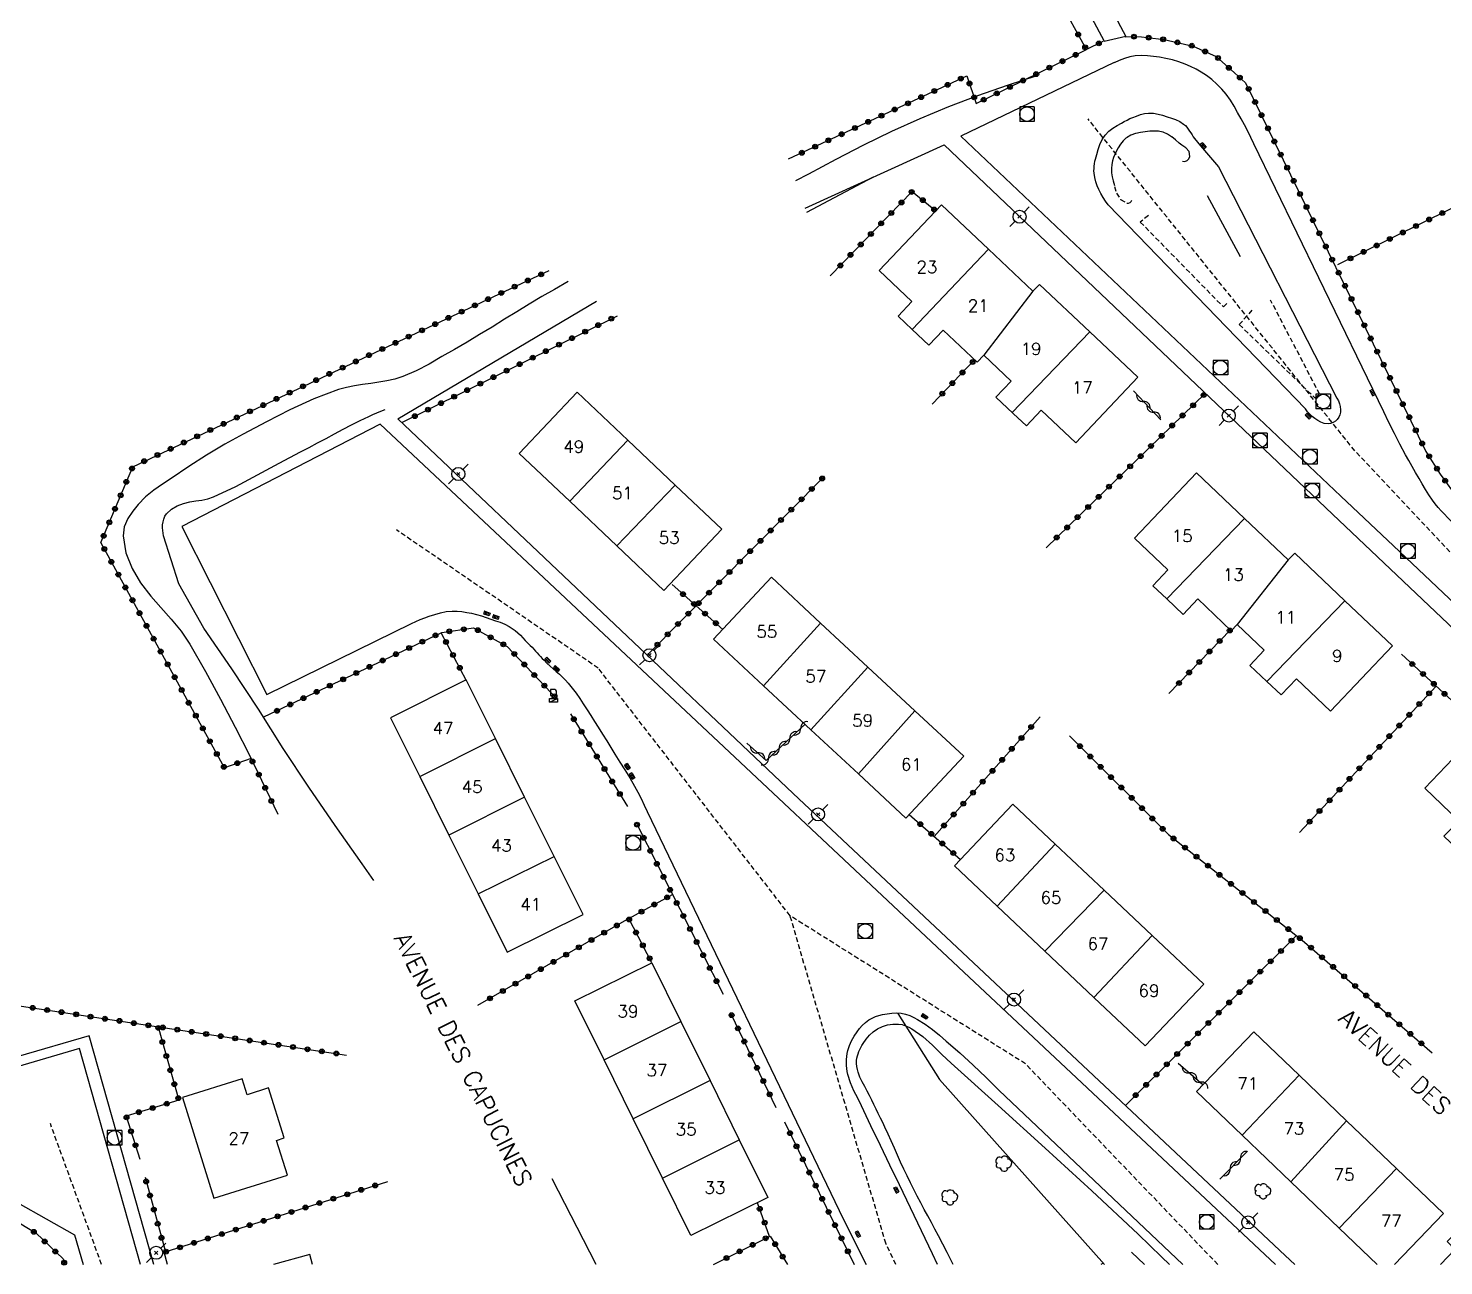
# Model space of a CAD drawing. Header units: millimetres. Extents: x 163000 to 164000, y 152000 to 153000.
# Drawn here: x 163389.7 to 163534.9, y 151999.9 to 152126.8 of the extents above; entities that cross this region are included whole.
import ezdxf
from ezdxf.enums import TextEntityAlignment as Align

# ---------------------------------------------------------------- set-up
doc = ezdxf.new("R2010")
doc.units = ezdxf.units.MM
doc.linetypes.add('DASHED', pattern=[0.75, 0.5, -0.25])
doc.layers.get('0').update_dxf_attribs({"linetype": 'CONTINUOUS'})
for name, color, linetype in [('W0001', 6, 'DASHED'), ('W0008', 7, 'CONTINUOUS'), ('W0014', 7, 'CONTINUOUS'), ('W0101', 7, 'CONTINUOUS'), ('W0105', 7, 'CONTINUOUS'), ('W0112', 1, 'DASHED'), ('W0211', 2, 'CONTINUOUS'), ('W0214', 2, 'CONTINUOUS'), ('W0300', 7, 'CONTINUOUS'), ('W0310', 3, 'CONTINUOUS'), ('W0322', 7, 'CONTINUOUS'), ('W0323', 7, 'CONTINUOUS'), ('W0401', 7, 'CONTINUOUS'), ('W0420', 7, 'CONTINUOUS'), ('W0438', 7, 'CONTINUOUS'), ('W0473', 7, 'CONTINUOUS'), ('W0989', 7, 'CONTINUOUS'), ('W0991', 7, 'CONTINUOUS'), ('W1102', 7, 'CONTINUOUS')]:
    doc.layers.add(name, color=color, linetype=linetype)
doc.styles.get("Standard").update_dxf_attribs({"font": 'romans.shx', "width": 0.85})

# ---------------------------------------------------------------- blocks, each defined once
blk = doc.blocks.new('T300')
for p, q in [((-0.8, 0.51), (-0.86, 0.34)), ((-0.86, 0.34), (-0.86, 0.17)), ((-0.86, 0.17), (-0.74, 0.06)), ((-0.69, 0.63), (-0.8, 0.51)), ((-0.8, -0.06), (-0.74, 0.06)), ((-0.74, 0.06), (-0.69, 0.11)), ((-0.57, 0.69), (-0.69, 0.63)), ((-0.46, 0.69), (-0.57, 0.69)), ((-0.29, 0.63), (-0.46, 0.69)), ((-0.29, 0.63), (-0.17, 0.74)), ((-0.23, 0.57), (-0.29, 0.63)), ((-0.17, 0.74), (-0.06, 0.8)), ((-0.06, 0.8), (0.06, 0.8)), ((0.06, 0.8), (0.23, 0.74)), ((0.23, 0.74), (0.34, 0.63)), ((0.34, 0.63), (0.4, 0.51)), ((0.46, 0.46), (0.34, 0.46)), ((0.4, 0.51), (0.4, 0.46)), ((0.57, 0.4), (0.46, 0.46)), ((0.57, 0.4), (0.69, 0.29)), ((0.69, 0.29), (0.74, 0.17)), ((0.74, 0.06), (0.69, -0.17)), ((0.74, 0.17), (0.74, 0.06)), ((-0.8, -0.17), (-0.8, -0.06)), ((-0.8, -0.23), (-0.8, -0.17)), ((-0.74, -0.34), (-0.8, -0.23)), ((-0.69, -0.4), (-0.74, -0.34)), ((-0.51, -0.46), (-0.69, -0.4)), ((-0.4, -0.46), (-0.51, -0.46)), ((-0.4, -0.46), (-0.34, -0.46)), ((-0.34, -0.46), (-0.34, -0.4)), ((-0.34, -0.51), (-0.34, -0.46)), ((-0.29, -0.63), (-0.34, -0.51)), ((-0.17, -0.74), (-0.29, -0.63)), ((-0.06, -0.8), (-0.17, -0.74)), ((0.06, -0.8), (-0.06, -0.8)), ((0.17, -0.74), (0.06, -0.8)), ((0.23, -0.69), (0.17, -0.74)), ((0.29, -0.46), (0.23, -0.46)), ((0.29, -0.63), (0.23, -0.69)), ((0.46, -0.4), (0.29, -0.46)), ((0.34, -0.51), (0.29, -0.63)), ((0.34, -0.51), (0.34, -0.46)), ((0.57, -0.34), (0.46, -0.4)), ((0.63, -0.29), (0.57, -0.34)), ((0.69, -0.17), (0.63, -0.29))]:
    blk.add_line(p, q)
blk = doc.blocks.new('T473')
for p, q in [((-0.166667, 0.166667), (0.166667, -0.166667)), ((-0.166667, -0.166667), (0.166667, 0.166667)), ((0.500001, 0.500001), (1.000002, 1.000002)), ((-1.000002, -1.000002), (-0.500001, -0.500001))]:
    blk.add_line(p, q)
blk.add_ellipse((0, 0), major_axis=(0.471405, 0.471405), ratio=1, start_param=5.4977871438, end_param=11.780972451)
blk = doc.blocks.new('T420')
for p, q in [((0.75, 0.75), (-0.75, 0.75)), ((-0.75, 0.75), (-0.75, -0.75)), ((0.75, 0.75), (0.75, -0.75)), ((0.75, -0.75), (-0.75, -0.75))]:
    blk.add_line(p, q)
blk.add_ellipse((0, 0), major_axis=(-0.53, 0.53), ratio=1, start_param=3.926991, end_param=10.210176)
blk = doc.blocks.new('T401')
for p, q in [((-0.3, 0.3), (0, 0.3)), ((-0.3, -0.25), (-0.3, 0.3)), ((-0.3, 0.15), (0, 0.15)), ((-0.3, 0), (0, 0)), ((0, 0.3), (0, -0.25)), ((-0.3, -0.15), (0, -0.15)), ((-0.3, -0.25), (-0.3, -0.3)), ((-0.3, -0.3), (0, -0.3)), ((0, -0.3), (0, -0.25))]:
    blk.add_line(p, q)
blk = doc.blocks.new('T438')
for p, q in [((-0.4, 0.2), (0.4, 0.2)), ((-0.4, -0.2), (-0.4, 0.2)), ((0.15, 1.1), (-0.3, 1.1)), ((-0.3, 1.1), (-0.3, 0.5)), ((-0.3, 0.5), (0.15, 0.5)), ((0.3, 0.65), (0.3, 0.95)), ((0.4, 0.2), (0.4, -0.2))]:
    blk.add_line(p, q)
at = {"flags": 128}
for points in [[(-0.4, -0.2), (0.4, 0.2)], [(0.4, -0.2), (-0.4, -0.2)]]:
    blk.add_lwpolyline(points, dxfattribs=at)
for centre, major_axis, start_param, end_param in [((0.15, 0.95), (0.106, -0.106), 0.785398, 2.356194), ((0.15, 0.65), (0.106, 0.106), 3.926991, 5.497787)]:
    blk.add_ellipse(centre, major_axis=major_axis, ratio=1, start_param=start_param, end_param=end_param)
blk = doc.blocks.new('t323o')
at = {"color": 0, "linetype": 'Continuous'}
for radius in [0.25, 0.15]:
    blk.add_circle((0, 0), radius, dxfattribs=at)
blk = doc.blocks.new('t322o')
at = {"color": 0, "linetype": 'Continuous'}
for radius in [0.25, 0.15]:
    blk.add_circle((0, 0), radius, dxfattribs=at)
blk = doc.blocks.new('t310o')
at = {"color": 0, "linetype": 'Continuous'}
for centre, start, end in [((-0.5, 0.38), 216.8699, 323.1304), ((0.5, -0.37), 36.8699, 143.1303)]:
    blk.add_arc(centre, 0.625, start, end, dxfattribs=at)

msp = doc.modelspace()

# ---------------------------------------------------------------- linework, layer by layer
at = {"layer": 'W0001'}
for points in [[(163596.53, 152044.3), (163574.68, 152040.97), (163547.38, 152060.55), (163525.81, 152083.48), (163498.44, 152117.53)], [(163467.88, 152035.78), (163448.2, 152061.18), (163427.51, 152075.36)], [(163511.75, 152000), (163492.03, 152020.58), (163467.88, 152035.78)], [(163478.73, 152000), (163477.72, 152002.1), (163467.88, 152035.78)], [(163397.26, 152000), (163392, 152014.46)]]:
    msp.add_lwpolyline(points, dxfattribs=at)
at = {"layer": 'W0008'}
for points in [[(163501.13, 152123.31), (163485.4, 152115.75), (163524.37, 152078.82), (163529.76, 152073.74), (163554, 152050.82)], [(163515.45, 152114.99), (163515.14, 152115.64), (163514.82, 152116.28), (163514.48, 152116.92), (163514.14, 152117.55), (163513.79, 152118.19), (163513.43, 152118.84), (163513.05, 152119.47), (163512.62, 152120.06), (163512.16, 152120.6), (163511.67, 152121.1), (163511.14, 152121.57), (163510.58, 152122), (163510.06, 152122.34), (163509.53, 152122.65), (163508.97, 152122.91), (163508.41, 152123.15), (163507.76, 152123.38), (163507.1, 152123.58), (163506.44, 152123.74), (163505.76, 152123.86), (163505.15, 152123.95), (163504.53, 152124.02), (163503.9, 152124.04), (163503.28, 152123.99), (163502.72, 152123.89), (163502.17, 152123.74), (163501.64, 152123.53), (163501.13, 152123.28)], [(163500.5, 152108.73), (163500.23, 152109.09), (163499.98, 152109.47), (163499.76, 152109.87), (163499.56, 152110.28), (163499.39, 152110.68), (163499.24, 152111.09), (163499.13, 152111.51), (163499.06, 152111.95), (163499.05, 152112.2), (163499.06, 152112.44), (163499.08, 152112.69), (163499.11, 152112.93), (163499.15, 152113.18), (163499.2, 152113.41), (163499.26, 152113.65), (163499.33, 152113.89), (163499.48, 152114.41), (163499.65, 152114.92), (163499.88, 152115.42), (163500.19, 152115.88), (163500.56, 152116.26), (163500.98, 152116.57), (163501.42, 152116.84), (163501.86, 152117.11), (163502.15, 152117.27), (163502.44, 152117.42), (163502.74, 152117.56), (163503.04, 152117.68), (163503.43, 152117.83), (163503.83, 152117.97), (163504.24, 152118.08), (163504.66, 152118.13), (163505.15, 152118.11), (163505.63, 152118.03), (163506.09, 152117.9), (163506.55, 152117.76), (163506.99, 152117.62), (163507.43, 152117.46), (163507.86, 152117.26), (163508.25, 152117), (163508.43, 152116.84), (163508.59, 152116.67), (163508.73, 152116.48), (163508.86, 152116.28), (163508.98, 152116.09), (163509.11, 152115.89), (163509.24, 152115.7), (163509.38, 152115.51), (163509.97, 152114.77), (163510.58, 152114.04), (163511.2, 152113.32), (163511.84, 152112.61)], [(163528.77, 152087.48), (163515.45, 152114.99)], [(163511.84, 152112.61), (163523.95, 152088.87)], [(163520.76, 152087.77), (163500.5, 152108.73)], [(163523.95, 152088.87), (163524.12, 152088.6), (163524.25, 152088.31), (163524.32, 152088.01), (163524.35, 152087.69), (163524.33, 152087.43), (163524.27, 152087.17), (163524.16, 152086.92), (163524, 152086.7), (163523.81, 152086.52), (163523.58, 152086.38), (163523.33, 152086.29), (163523.06, 152086.25), (163522.68, 152086.29), (163522.33, 152086.42), (163522, 152086.6), (163521.7, 152086.8), (163521.43, 152087.01), (163521.18, 152087.24), (163520.96, 152087.49), (163520.76, 152087.77)], [(163536.28, 152075.68), (163535.95, 152076), (163535.63, 152076.32), (163535.31, 152076.65), (163535, 152076.99), (163534.68, 152077.33), (163534.36, 152077.68), (163534.05, 152078.03), (163533.77, 152078.4), (163533.4, 152078.95), (163533.06, 152079.51), (163532.73, 152080.08), (163532.41, 152080.65), (163532.05, 152081.26), (163531.7, 152081.86), (163531.36, 152082.47), (163531.02, 152083.08), (163530.44, 152084.17), (163529.87, 152085.27), (163529.31, 152086.37), (163528.77, 152087.48)], [(163517.66, 152000), (163482.94, 152032.6), (163425.84, 152086.23), (163405.48, 152075.73), (163414.22, 152058.48), (163429.06, 152065.76)], [(163429.06, 152065.76), (163429.49, 152065.98), (163429.94, 152066.18), (163430.4, 152066.36), (163430.86, 152066.52), (163431.44, 152066.7), (163432.02, 152066.86), (163432.61, 152066.98), (163433.22, 152067.04), (163433.72, 152067.04), (163434.22, 152066.99), (163434.72, 152066.9), (163435.21, 152066.81), (163435.71, 152066.68), (163436.21, 152066.54), (163436.7, 152066.37), (163437.2, 152066.2), (163437.67, 152066.05), (163438.15, 152065.89), (163438.63, 152065.71), (163439.08, 152065.47), (163439.67, 152065.04), (163440.21, 152064.55), (163440.72, 152064.02), (163441.23, 152063.51), (163441.41, 152063.32), (163441.59, 152063.14), (163441.76, 152062.94), (163441.93, 152062.75), (163442.11, 152062.56), (163442.28, 152062.37), (163442.46, 152062.18), (163442.64, 152061.99), (163442.94, 152061.69), (163443.26, 152061.4), (163443.58, 152061.12), (163443.9, 152060.83), (163444.22, 152060.55), (163444.53, 152060.25), (163444.83, 152059.95), (163445.12, 152059.64), (163445.54, 152059.13), (163445.93, 152058.6), (163446.3, 152058.06), (163446.67, 152057.52), (163447.07, 152056.92), (163447.45, 152056.32), (163447.83, 152055.71), (163448.21, 152055.11), (163448.64, 152054.42), (163449.07, 152053.74), (163449.49, 152053.05), (163449.91, 152052.36), (163450.42, 152051.55), (163450.94, 152050.74), (163451.45, 152049.92), (163451.93, 152049.09), (163452.27, 152048.45), (163452.6, 152047.8), (163452.91, 152047.14), (163453.21, 152046.47)], [(163453.21, 152046.47), (163473.36, 152004.6), (163475.68, 152000)], [(163483.01, 152000), (163482.49, 152001.09), (163481.36, 152003.44), (163480.22, 152005.8), (163479.1, 152008.16), (163478.12, 152010.18), (163477.14, 152012.2), (163476.17, 152014.23), (163475.22, 152016.27), (163474.84, 152017.05), (163474.43, 152017.83), (163474.06, 152018.64), (163473.81, 152019.49), (163473.75, 152019.79), (163473.71, 152020.1), (163473.68, 152020.41), (163473.67, 152020.72), (163473.68, 152021.03), (163473.71, 152021.34), (163473.75, 152021.64), (163473.81, 152021.95), (163473.97, 152022.46), (163474.19, 152022.95), (163474.45, 152023.42), (163474.75, 152023.86), (163475.01, 152024.2), (163475.29, 152024.53), (163475.61, 152024.83), (163475.95, 152025.09), (163476.29, 152025.28), (163476.64, 152025.43), (163477, 152025.55), (163477.37, 152025.64), (163477.84, 152025.73), (163478.31, 152025.79), (163478.8, 152025.81), (163479.28, 152025.77), (163479.72, 152025.68), (163480.15, 152025.53), (163480.56, 152025.35), (163480.95, 152025.14), (163481.74, 152024.65), (163482.48, 152024.1), (163483.19, 152023.51), (163483.88, 152022.92), (163485.28, 152021.71), (163486.65, 152020.46), (163487.98, 152019.18), (163489.28, 152017.87)], [(163401.26, 152000), (163394.98, 152022.16), (163382.76, 152018.57), (163385.72, 152007.97), (163394.48, 152003.03), (163395.36, 152000)], [(163489.28, 152017.87), (163508.15, 152000)]]:
    msp.add_lwpolyline(points, dxfattribs=at)
at = {"layer": 'W0014'}
for points in [[(163469.41, 152108.36), (163483.7, 152114.86), (163523.51, 152076.99), (163544.6, 152056.99)], [(163516.94, 152002.53), (163468.21, 152048.33), (163427.64, 152086.75), (163448.01, 152098.84)], [(163484.61, 152000), (163483.98, 152001.23), (163483.1, 152002.95), (163482.74, 152003.63), (163482.38, 152004.3), (163482.02, 152004.98), (163481.65, 152005.65), (163481.28, 152006.32), (163480.92, 152007), (163480.57, 152007.68), (163480.22, 152008.37), (163479.88, 152009.08), (163479.54, 152009.79), (163479.22, 152010.51), (163478.9, 152011.23), (163478.58, 152011.95), (163478.26, 152012.67), (163477.94, 152013.38), (163477.6, 152014.1), (163477.38, 152014.56), (163477.16, 152015.02), (163476.93, 152015.48), (163476.71, 152015.95), (163476.48, 152016.41), (163476.25, 152016.87), (163476.02, 152017.33), (163475.8, 152017.79), (163475.55, 152018.26), (163475.29, 152018.73), (163475.05, 152019.22), (163474.86, 152019.72), (163474.78, 152020.02), (163474.71, 152020.32), (163474.69, 152020.62), (163474.7, 152020.93), (163474.74, 152021.16), (163474.79, 152021.4), (163474.86, 152021.62), (163474.94, 152021.85), (163475.03, 152022.06), (163475.14, 152022.27), (163475.25, 152022.48), (163475.38, 152022.68), (163475.68, 152023.11), (163476.02, 152023.51), (163476.4, 152023.88), (163476.84, 152024.17), (163477.35, 152024.41), (163477.88, 152024.58), (163478.43, 152024.66), (163478.99, 152024.67), (163479.36, 152024.62), (163479.72, 152024.5), (163480.06, 152024.35), (163480.38, 152024.17), (163481.48, 152023.4), (163482.49, 152022.5), (163483.44, 152021.55), (163484.41, 152020.64), (163489.24, 152016.3), (163494.05, 152011.94), (163498.83, 152007.55), (163503.57, 152003.11), (163505.97, 152000.8), (163506.8, 152000)], [(163402.61, 152000), (163395.98, 152023.47), (163381.37, 152019.23), (163384.72, 152006.77)], [(163519.64, 152000), (163518.67, 152000.92), (163516.94, 152002.53)]]:
    msp.add_lwpolyline(points, dxfattribs=at)
at = {"layer": 'W0101'}
for points in [[(163488.22, 152104.17), (163483.4, 152108.72), (163477.03, 152101.98), (163480.38, 152098.81)], [(163492.79, 152099.85), (163488.22, 152104.17)], [(163498.63, 152095.68), (163493.47, 152100.56), (163492.79, 152099.85)], [(163480.38, 152098.81), (163478.95, 152097.3), (163480.4, 152095.93)], [(163480.4, 152095.93), (163482.11, 152094.31), (163483.58, 152095.87), (163487.07, 152092.57), (163487.74, 152093.28)], [(163490.75, 152087.32), (163492.12, 152086.03), (163493.65, 152087.64), (163497.19, 152084.29), (163503.56, 152091.02), (163498.63, 152095.68)], [(163487.74, 152093.28), (163490.55, 152090.62), (163489, 152088.98), (163490.75, 152087.32)], [(163445.27, 152078.32), (163440.1, 152083.22), (163446.05, 152089.49), (163451.25, 152084.57)], [(163451.25, 152084.57), (163456.1, 152079.97)], [(163514.49, 152076.54), (163509.58, 152081.21), (163503.22, 152074.51)], [(163456.1, 152079.97), (163460.88, 152075.44), (163454.94, 152069.16)], [(163450.1, 152073.74), (163445.27, 152078.32)], [(163518.98, 152072.28), (163514.49, 152076.54)], [(163503.22, 152074.51), (163506.64, 152071.26), (163505.1, 152069.63), (163506.51, 152068.29)], [(163454.94, 152069.16), (163450.1, 152073.74)], [(163524.79, 152068.1), (163519.65, 152072.99), (163518.98, 152072.28)], [(163460.04, 152064.14), (163465.96, 152070.5), (163471, 152065.81)], [(163506.51, 152068.29), (163508.19, 152066.69), (163509.7, 152068.28), (163513.13, 152065.02)], [(163516.8, 152059.81), (163518.26, 152058.43), (163519.82, 152060.08), (163523.3, 152056.78), (163529.66, 152063.48), (163524.79, 152068.1)], [(163471, 152065.81), (163475.87, 152061.28)], [(163513.13, 152065.02), (163513.73, 152065.66), (163516.52, 152063.01), (163515.05, 152061.47), (163516.8, 152059.81)], [(163465.15, 152059.38), (163460.04, 152064.14)], [(163475.87, 152061.28), (163480.68, 152056.81)], [(163437.66, 152053.96), (163434.66, 152059.97), (163426.89, 152056.09), (163429.89, 152050.07)], [(163470, 152054.87), (163465.15, 152059.38)], [(163480.68, 152056.81), (163485.69, 152052.15), (163479.77, 152045.79), (163474.89, 152050.33)], [(163536.28, 152042.67), (163534.95, 152043.94), (163536.47, 152045.53), (163532.99, 152048.86), (163539.45, 152055.64), (163544.31, 152051.01)], [(163440.65, 152047.94), (163437.66, 152053.96)], [(163474.89, 152050.33), (163470, 152054.87)], [(163429.89, 152050.07), (163432.89, 152044.05)], [(163443.69, 152041.85), (163440.65, 152047.94)], [(163489.12, 152036.77), (163484.75, 152040.9), (163490.73, 152047.24), (163495.08, 152043.13)], [(163432.89, 152044.05), (163435.89, 152038.03)], [(163495.08, 152043.13), (163500.09, 152038.41)], [(163438.87, 152032.05), (163446.64, 152035.92), (163443.69, 152041.85)], [(163435.89, 152038.03), (163438.87, 152032.05)], [(163500.09, 152038.41), (163505.01, 152033.76)], [(163494.01, 152032.15), (163489.12, 152036.77)], [(163505.01, 152033.76), (163510.31, 152028.76), (163504.32, 152022.42)], [(163499.05, 152027.4), (163494.01, 152032.15)], [(163445.81, 152027.05), (163453.71, 152030.95), (163456.68, 152024.93)], [(163448.8, 152020.99), (163445.81, 152027.05)], [(163504.32, 152022.42), (163499.05, 152027.4)], [(163456.68, 152024.93), (163459.67, 152018.87)], [(163514.24, 152013.27), (163509.58, 152017.74), (163515.45, 152023.86), (163520.09, 152019.41)], [(163451.79, 152014.93), (163448.8, 152020.99)], [(163459.67, 152018.87), (163462.66, 152012.8)], [(163520.09, 152019.41), (163524.96, 152014.74)], [(163454.78, 152008.87), (163451.79, 152014.93)], [(163524.96, 152014.74), (163530.08, 152009.84)], [(163519.23, 152008.49), (163514.24, 152013.27)], [(163462.66, 152012.8), (163465.59, 152006.86), (163457.69, 152002.96), (163454.78, 152008.87)], [(163530.08, 152009.84), (163534.9, 152005.22), (163529.89, 152000)], [(163524.21, 152003.72), (163519.23, 152008.49)], [(163528.09, 152000), (163524.21, 152003.72)], [(163418.9, 152000), (163418.61, 152001.03), (163414.9, 152000)]]:
    msp.add_lwpolyline(points, dxfattribs=at)
msp.add_lwpolyline([(163415.2, 152012.73), (163416, 152012.98), (163414.39, 152018.12), (163412.18, 152017.42), (163411.68, 152019.03), (163405.56, 152017.12), (163408.78, 152006.81), (163416.31, 152009.17), (163415.2, 152012.73)], close=True, dxfattribs=at)
at = {"layer": 'W0105'}
msp.add_lwpolyline([(163502.39, 152125.9), (163494.35, 152141.08), (163493.99, 152153.43), (163493.7, 152169.76), (163490.9, 152169.58), (163492.08, 152140.5), (163500.11, 152125.51), (163502.33, 152126.01)], dxfattribs=at)
at = {"layer": 'W0112'}
for points in [[(163508.12, 152113.18), (163508.37, 152113.17), (163508.61, 152113.26), (163508.79, 152113.44), (163508.88, 152113.68), (163508.8, 152114.18), (163508.47, 152114.58), (163508.08, 152114.83), (163507.78, 152115.04), (163507.41, 152115.37), (163507.02, 152115.69), (163506.6, 152115.96), (163506.13, 152116.17), (163505.68, 152116.27), (163505.22, 152116.29), (163504.77, 152116.27), (163504.32, 152116.22), (163503.82, 152116.14), (163503.31, 152116.03), (163502.82, 152115.85), (163502.36, 152115.59), (163502.03, 152115.3), (163501.77, 152114.95), (163501.54, 152114.58), (163501.34, 152114.2), (163501.18, 152113.89), (163501.05, 152113.56), (163500.94, 152113.22), (163500.87, 152112.87), (163500.84, 152112.44), (163500.85, 152112.01), (163500.91, 152111.58), (163501.03, 152111.17), (163501.17, 152110.59), (163501.35, 152109.92), (163501.77, 152109.27), (163502.44, 152108.89), (163502.6, 152108.88), (163502.75, 152108.94), (163502.87, 152109.06), (163502.94, 152109.2)], [(163504.64, 152107.63), (163503.8, 152106.95), (163512.33, 152098.24), (163512.8, 152098.76)], [(163515.26, 152097.92), (163513.96, 152096.43), (163521.7, 152088.92), (163522.2, 152089.29), (163517.17, 152098.94)]]:
    msp.add_lwpolyline(points, dxfattribs=at)
at = {"layer": 'W0211'}
for points in [[(163493.18, 152121.95), (163490.14, 152120.97), (163487.12, 152119.91), (163484.14, 152118.77), (163481.19, 152117.55), (163478.28, 152116.24), (163475.41, 152114.84), (163472.58, 152113.37), (163469.77, 152111.87), (163468.43, 152111.17)], [(163476.4, 152111.54), (163469.57, 152107.93)], [(163445.12, 152100.84), (163443.71, 152100.04), (163442.42, 152099.3), (163441.13, 152098.53), (163439.85, 152097.75), (163438.58, 152096.97), (163437.31, 152096.18), (163436.03, 152095.4), (163434.75, 152094.64), (163433.45, 152093.89), (163432.16, 152093.14), (163430.86, 152092.38), (163429.53, 152091.68), (163428.14, 152091.09), (163427.34, 152090.84), (163426.51, 152090.66), (163425.69, 152090.52), (163424.86, 152090.4), (163424.03, 152090.29), (163423.2, 152090.16), (163422.38, 152089.99), (163421.57, 152089.76), (163419.03, 152088.81), (163416.57, 152087.69), (163414.16, 152086.47), (163411.78, 152085.2), (163409.89, 152084.15), (163408.03, 152083.04), (163406.2, 152081.87), (163404.4, 152080.65), (163403.51, 152080.05), (163402.61, 152079.43), (163401.76, 152078.75), (163401, 152077.96), (163400.46, 152077.28), (163399.95, 152076.53), (163399.57, 152075.68), (163399.46, 152074.74), (163399.75, 152073.01), (163400.38, 152071.4), (163401.26, 152069.93), (163402.29, 152068.58), (163403.33, 152067.39), (163404.4, 152066.21), (163405.43, 152064.97), (163406.31, 152063.64), (163407.91, 152060.83), (163409.46, 152057.99), (163410.97, 152055.14), (163412.44, 152052.26)], [(163478.93, 152025.75), (163483.2, 152018.99), (163500.14, 152000)]]:
    msp.add_lwpolyline(points, dxfattribs=at)
at = {"layer": 'W0214'}
for points in [[(163425.19, 152039.38), (163423.98, 152041.12), (163421.23, 152045.03), (163418.53, 152048.96), (163415.89, 152052.94), (163413.35, 152056.99), (163410.63, 152061.12), (163407.73, 152065.3), (163405.18, 152069.82), (163403.62, 152074.74), (163403.57, 152075.02), (163403.53, 152075.3), (163403.51, 152075.59), (163403.52, 152075.88), (163403.56, 152076.18), (163403.64, 152076.48), (163403.76, 152076.76), (163403.93, 152077.01), (163404.43, 152077.49), (163405.02, 152077.85), (163405.66, 152078.08), (163406.31, 152078.24), (163406.92, 152078.34), (163407.54, 152078.43), (163408.15, 152078.56), (163408.75, 152078.77), (163411.02, 152079.83), (163413.25, 152081), (163415.46, 152082.2), (163417.67, 152083.37), (163418.54, 152083.83), (163419.41, 152084.29), (163420.28, 152084.76), (163421.15, 152085.22), (163422.02, 152085.69), (163422.89, 152086.14), (163423.77, 152086.58), (163424.66, 152087.01), (163425.07, 152087.2), (163425.49, 152087.38), (163425.91, 152087.55), (163426.33, 152087.72)], [(163448, 152000), (163443.49, 152008.78)]]:
    msp.add_lwpolyline(points, dxfattribs=at)
at = {"layer": 'W0300'}
for points in [[(163514.09, 152103.37), (163510.71, 152109.65)], [(163502.91, 152001.25), (163504.25, 152000)]]:
    msp.add_lwpolyline(points, dxfattribs=at)
at = {"layer": 'W0310'}
for points in [[(163505.92, 152086.67), (163503.09, 152089.63)], [(163463.44, 152053.49), (163465.41, 152051.71), (163469.42, 152055.42)], [(163507.7, 152020.64), (163510.26, 152018.44)], [(163511.97, 152008.76), (163514.79, 152011.61)]]:
    msp.add_lwpolyline(points, dxfattribs=at)
at = {"layer": 'W0322'}
for points in [[(163502.24, 152125.99), (163503.91, 152125.95), (163506.26, 152125.69), (163509.22, 152125.01), (163511.6, 152123.94), (163513.46, 152122.26), (163514.61, 152121.24), (163533.11, 152083.42), (163534.58, 152081.1), (163536.44, 152078.5), (163540.65, 152074.81), (163559.15, 152084.29), (163560.45, 152081.84)], [(163428.05, 152086.37), (163450.16, 152097.34)], [(163496.55, 152054.24), (163506.68, 152044.12), (163520.42, 152033.28), (163533.74, 152021.73)], [(163412.44, 152052.26), (163415.32, 152046.2)]]:
    msp.add_lwpolyline(points, dxfattribs=at)
at = {"layer": 'W0323'}
for points in [[(163467.73, 152113.43), (163486, 152121.95), (163486.97, 152119.12), (163498.28, 152124.64), (163489.77, 152140.09), (163488.78, 152153.64), (163488.41, 152164.03), (163486.42, 152171)], [(163499.95, 152125.48), (163498.2, 152124.61)], [(163547.09, 152113.94), (163524.02, 152102.56)], [(163472, 152101.42), (163480.4, 152110.09), (163482.82, 152108.11)], [(163412.6, 152051.91), (163409.85, 152050.97), (163397.18, 152074.06), (163400.45, 152081.85), (163438.08, 152099.6), (163443.18, 152101.98)], [(163486.81, 152092.81), (163482.45, 152088.26)], [(163510.48, 152089.38), (163494.14, 152073.54)], [(163471.42, 152080.89), (163453.22, 152062.52)], [(163455.78, 152069.76), (163460.99, 152065.15)], [(163413.9, 152056.17), (163432.14, 152064.84), (163435.42, 152065.31), (163438.87, 152063.4), (163444.03, 152057.96)], [(163434.7, 152059.88), (163432.08, 152064.81)], [(163513.04, 152065.11), (163506.73, 152058.58)], [(163537.93, 152055.87), (163530.6, 152062.62)], [(163534.15, 152059.35), (163520.15, 152044.33)], [(163445.36, 152056.49), (163451.2, 152046.99)], [(163493.53, 152056.19), (163482.67, 152043.91)], [(163452.11, 152045.24), (163461.01, 152027.73)], [(163480.11, 152046.15), (163485.37, 152041.56)], [(163451.33, 152035.48), (163455.81, 152037.96)], [(163453.71, 152030.95), (163451.33, 152035.48), (163435.8, 152026.57)], [(163519.83, 152033.74), (163502.27, 152016.32)], [(163364.97, 152030.12), (163422.37, 152021.48)], [(163461.85, 152025.64), (163466.43, 152016.11)], [(163403.05, 152024.39), (163405.19, 152016.87), (163399.77, 152015.22), (163401.18, 152010.8)], [(163467.29, 152014.65), (163474.47, 152000)], [(163401.71, 152008.97), (163403.8, 152001.29)], [(163342.45, 152000), (163380.12, 152007.24), (163381.71, 152007.21), (163383.88, 152006.95), (163387.05, 152005.33), (163390.53, 152003.21), (163393.31, 152000.57), (163393.48, 152000)], [(163404.01, 152000), (163403.67, 152001.25), (163426.62, 152008.52)], [(163541.3, 152008.56), (163535.28, 152002.37), (163536.07, 152001.54), (163534.61, 152000)], [(163465.77, 152002.88), (163464.54, 152006.34)], [(163460.02, 152000), (163465.85, 152002.92), (163467.6, 152000)], [(163500.01, 152000.14), (163499.75, 152000)]]:
    msp.add_lwpolyline(points, dxfattribs=at)
at = {"layer": 'W1102'}
for points in [[(163480.4, 152095.93), (163488.22, 152104.17)], [(163492.79, 152099.85), (163487.74, 152093.28)], [(163490.63, 152087.39), (163498.63, 152095.68)], [(163445.27, 152078.32), (163451.25, 152084.57)], [(163456.1, 152079.97), (163450.1, 152073.74)], [(163506.51, 152068.29), (163514.49, 152076.54)], [(163518.98, 152072.28), (163513.73, 152065.66)], [(163516.8, 152059.81), (163524.79, 152068.1)], [(163465.15, 152059.38), (163471, 152065.81)], [(163475.87, 152061.28), (163470, 152054.87)], [(163474.89, 152050.33), (163480.68, 152056.81)], [(163429.89, 152050.07), (163437.66, 152053.96)], [(163440.65, 152047.94), (163432.89, 152044.05)], [(163489.12, 152036.77), (163495.08, 152043.13)], [(163435.89, 152038.03), (163443.69, 152041.85)], [(163500.09, 152038.41), (163494.01, 152032.15)], [(163499.05, 152027.4), (163505.01, 152033.76)], [(163448.8, 152020.99), (163456.68, 152024.93)], [(163459.67, 152018.87), (163451.79, 152014.93)], [(163514.24, 152013.27), (163520.09, 152019.41)], [(163524.96, 152014.74), (163519.23, 152008.49)], [(163454.78, 152008.87), (163462.66, 152012.8)], [(163524.21, 152003.72), (163530.08, 152009.84)]]:
    msp.add_lwpolyline(points, dxfattribs=at)

# ---------------------------------------------------------------- block references
at = {"layer": 'W0300'}
for p in [(163489.85, 152010.33), (163484.3, 152006.87), (163516.42, 152007.5)]:
    msp.add_blockref('T300', p, dxfattribs=at)
at = {"layer": 'W0310'}
for p, rotation in [((163504.13, 152088.54), 133.7039270030588), ((163505.17, 152087.46), 133.7039270030588), ((163468.97, 152055), 42.80499421936047), ((163466.77, 152052.96), 42.80499421936047), ((163467.87, 152053.98), 42.80499421936047), ((163464.56, 152052.48), 317.8024596370341), ((163465.66, 152051.94), 42.80499421936047), ((163508.84, 152019.66), 319.4276859720271), ((163509.98, 152018.69), 319.4276859720271), ((163514.08, 152010.89), 45.2640319348838), ((163513.02, 152009.82), 45.2640319348838)]:
    msp.add_blockref('t310o', p, dxfattribs=dict(at, rotation=rotation))
at = {"layer": 'W0322'}
for p, rotation in [((163503.16, 152125.97), 358.839878123624), ((163504.66, 152125.87), 353.6598109260705), ((163506.15, 152125.7), 353.6598109260705), ((163507.61, 152125.38), 347.0424252783297), ((163509.08, 152125.04), 347.0424252783297), ((163510.45, 152124.45), 335.7460714860929), ((163511.78, 152123.78), 317.9682275603063), ((163512.89, 152122.77), 317.9682275603063), ((163514.01, 152121.77), 318.4473862175975), ((163514.92, 152120.61), 296.0712724238533), ((163515.58, 152119.26), 296.0712724238533), ((163516.24, 152117.92), 296.0712724238533), ((163516.9, 152116.57), 296.0712724238533), ((163517.55, 152115.22), 296.0712724238533), ((163518.21, 152113.87), 296.0712724238533), ((163518.87, 152112.53), 296.0712724238533), ((163519.53, 152111.18), 296.0712724238533), ((163520.19, 152109.83), 296.0712724238533), ((163520.85, 152108.49), 296.0712724238533), ((163521.51, 152107.14), 296.0712724238533), ((163522.17, 152105.79), 296.0712724238533), ((163522.83, 152104.44), 296.0712724238533), ((163523.49, 152103.1), 296.0712724238533), ((163524.15, 152101.75), 296.0712724238533), ((163524.81, 152100.4), 296.0712724238533), ((163525.47, 152099.05), 296.0712724238533), ((163449.54, 152097.04), 26.39435228611009), ((163526.13, 152097.71), 296.0712724238533), ((163446.86, 152095.7), 26.39435228611009), ((163448.2, 152096.37), 26.39435228611009), ((163526.78, 152096.36), 296.0712724238533), ((163444.17, 152094.37), 26.39435228611009), ((163445.51, 152095.04), 26.39435228611009), ((163527.44, 152095.01), 296.0712724238533), ((163441.48, 152093.03), 26.39435228611009), ((163442.83, 152093.7), 26.39435228611009), ((163528.1, 152093.66), 296.0712724238533), ((163437.45, 152091.03), 26.39435228611009), ((163438.8, 152091.7), 26.39435228611009), ((163440.14, 152092.37), 26.39435228611009), ((163528.76, 152092.32), 296.0712724238533), ((163434.76, 152089.7), 26.39435228611009), ((163436.11, 152090.37), 26.39435228611009), ((163529.42, 152090.97), 296.0712724238533), ((163530.08, 152089.62), 296.0712724238533), ((163432.08, 152088.37), 26.39435228611009), ((163433.42, 152089.03), 26.39435228611009), ((163530.74, 152088.27), 296.0712724238533), ((163429.39, 152087.03), 26.39435228611009), ((163430.73, 152087.7), 26.39435228611009), ((163531.4, 152086.93), 296.0712724238533), ((163532.06, 152085.58), 296.0712724238533), ((163532.72, 152084.23), 296.0712724238533), ((163533.43, 152082.92), 302.1786504640424), ((163534.23, 152081.65), 302.1786504640424), ((163535.07, 152080.41), 305.6470198647175), ((163497.61, 152053.18), 315), ((163498.67, 152052.12), 315), ((163412.74, 152051.61), 295.4319603380991), ((163499.73, 152051.06), 315), ((163413.39, 152050.26), 295.4319603380991), ((163414.03, 152048.9), 295.4319603380991), ((163500.8, 152050), 315), ((163501.86, 152048.94), 315), ((163414.67, 152047.55), 295.4319603380991), ((163502.92, 152047.88), 315), ((163503.98, 152046.82), 315), ((163505.04, 152045.76), 315), ((163506.1, 152044.7), 315), ((163507.21, 152043.7), 321.741697719948), ((163508.39, 152042.77), 321.741697719948), ((163509.57, 152041.84), 321.741697719948), ((163510.75, 152040.91), 321.741697719948), ((163511.92, 152039.98), 321.741697719948), ((163513.1, 152039.05), 321.741697719948), ((163514.28, 152038.12), 321.741697719948), ((163515.46, 152037.19), 321.741697719948), ((163516.64, 152036.27), 321.741697719948), ((163517.81, 152035.34), 321.741697719948), ((163518.99, 152034.41), 321.741697719948), ((163520.17, 152033.48), 321.741697719948), ((163521.31, 152032.51), 319.0633647107565), ((163522.44, 152031.52), 319.0633647107565), ((163523.58, 152030.54), 319.0633647107565), ((163524.71, 152029.56), 319.0633647107565), ((163525.84, 152028.58), 319.0633647107565), ((163526.98, 152027.59), 319.0633647107565), ((163528.11, 152026.61), 319.0633647107565), ((163529.24, 152025.63), 319.0633647107565), ((163530.38, 152024.64), 319.0633647107565), ((163531.51, 152023.66), 319.0633647107565), ((163532.64, 152022.68), 319.0633647107565)]:
    msp.add_blockref('t322o', p, dxfattribs=dict(at, rotation=rotation))
at = {"layer": 'W0323'}
for p, rotation in [((163497.43, 152126.19), 118.8480602736194), ((163498.15, 152124.88), 118.8480602736194), ((163499.55, 152125.28), 206.5425366931199), ((163495.82, 152123.45), 26.03208472354706), ((163497.17, 152124.1), 26.03208472354706), ((163485.4, 152121.67), 25.00490143798002), ((163493.13, 152122.13), 26.03208472354706), ((163494.48, 152122.79), 26.03208472354706), ((163482.68, 152120.4), 25.00490143798002), ((163484.04, 152121.03), 25.00490143798002), ((163486.28, 152121.16), 288.9110822583747), ((163489.08, 152120.15), 26.03208472354706), ((163490.43, 152120.81), 26.03208472354706), ((163491.78, 152121.47), 26.03208472354706), ((163479.97, 152119.13), 25.00490143798002), ((163481.33, 152119.77), 25.00490143798002), ((163486.76, 152119.74), 288.9110822583747), ((163487.74, 152119.5), 26.03208472354706), ((163475.89, 152117.23), 25.00490143798002), ((163477.25, 152117.86), 25.00490143798002), ((163478.61, 152118.5), 25.00490143798002), ((163473.17, 152115.96), 25.00490143798002), ((163474.53, 152116.6), 25.00490143798002), ((163470.45, 152114.69), 25.00490143798002), ((163471.81, 152115.33), 25.00490143798002), ((163469.09, 152114.06), 25.00490143798002), ((163480.35, 152110.04), 45.88559378707624), ((163479.31, 152108.96), 45.88559378707624), ((163481.5, 152109.19), 320.5972018448142), ((163478.26, 152107.88), 45.88559378707624), ((163482.66, 152108.24), 320.5972018448142), ((163533.44, 152107.21), 206.2469596716402), ((163534.78, 152107.87), 206.2469596716402), ((163476.17, 152105.73), 45.88559378707624), ((163477.22, 152106.81), 45.88559378707624), ((163530.74, 152105.88), 206.2469596716402), ((163532.09, 152106.54), 206.2469596716402), ((163475.13, 152104.65), 45.88559378707624), ((163528.05, 152104.55), 206.2469596716402), ((163529.4, 152105.22), 206.2469596716402), ((163474.08, 152103.58), 45.88559378707624), ((163525.36, 152103.23), 206.2469596716402), ((163526.71, 152103.89), 206.2469596716402), ((163442.34, 152101.58), 25.00490143798002), ((163473.04, 152102.5), 45.88559378707624), ((163439.62, 152100.32), 25.00490143798002), ((163440.98, 152100.95), 25.00490143798002), ((163435.55, 152098.4), 25.24332395539501), ((163436.9, 152099.04), 25.24332395539501), ((163438.26, 152099.68), 25.00490143798002), ((163432.83, 152097.12), 25.24332395539501), ((163434.19, 152097.76), 25.24332395539501), ((163430.12, 152095.84), 25.24332395539501), ((163431.48, 152096.48), 25.24332395539501), ((163426.05, 152093.92), 25.24332395539501), ((163427.41, 152094.56), 25.24332395539501), ((163428.76, 152095.2), 25.24332395539501), ((163423.34, 152092.65), 25.24332395539501), ((163424.69, 152093.29), 25.24332395539501), ((163486.6, 152092.59), 226.2410303839587), ((163420.62, 152091.37), 25.24332395539501), ((163421.98, 152092.01), 25.24332395539501), ((163485.56, 152091.51), 226.2410303839587), ((163417.91, 152090.09), 25.24332395539501), ((163419.27, 152090.73), 25.24332395539501), ((163484.53, 152090.42), 226.2410303839587), ((163413.84, 152088.17), 25.24332395539501), ((163415.2, 152088.81), 25.24332395539501), ((163416.55, 152089.45), 25.24332395539501), ((163483.49, 152089.34), 226.2410303839587), ((163509.22, 152088.15), 224.1139759338373), ((163510.3, 152089.2), 224.1139759338373), ((163411.13, 152086.89), 25.24332395539501), ((163412.48, 152087.53), 25.24332395539501), ((163508.14, 152087.11), 224.1139759338373), ((163408.41, 152085.61), 25.24332395539501), ((163409.77, 152086.25), 25.24332395539501), ((163507.07, 152086.07), 224.1139759338373), ((163405.7, 152084.33), 25.24332395539501), ((163407.06, 152084.97), 25.24332395539501), ((163504.91, 152083.98), 224.1139759338373), ((163505.99, 152085.02), 224.1139759338373), ((163401.63, 152082.41), 25.24332395539501), ((163402.99, 152083.05), 25.24332395539501), ((163404.34, 152083.69), 25.24332395539501), ((163503.84, 152082.93), 224.1139759338373), ((163400.37, 152081.67), 67.24374668027438), ((163501.68, 152080.84), 224.1139759338373), ((163502.76, 152081.89), 224.1139759338373), ((163399.79, 152080.29), 67.24374668027438), ((163470.11, 152079.57), 225.273391066987), ((163471.17, 152080.64), 225.273391066987), ((163500.6, 152079.8), 224.1139759338373), ((163399.21, 152078.91), 67.24374668027438), ((163469.06, 152078.51), 225.273391066987), ((163499.53, 152078.76), 224.1139759338373), ((163398.63, 152077.52), 67.24374668027438), ((163468, 152077.44), 225.273391066987), ((163497.37, 152076.67), 224.1139759338373), ((163498.45, 152077.71), 224.1139759338373), ((163398.05, 152076.14), 67.24374668027438), ((163465.89, 152075.31), 225.273391066987), ((163466.95, 152076.38), 225.273391066987), ((163496.3, 152075.62), 224.1139759338373), ((163397.47, 152074.76), 67.24374668027438), ((163464.84, 152074.24), 225.273391066987), ((163495.22, 152074.58), 224.1139759338373), ((163397.54, 152073.41), 118.7559044743526), ((163462.72, 152072.11), 225.273391066987), ((163463.78, 152073.18), 225.273391066987), ((163398.26, 152072.09), 118.7559044743526), ((163398.98, 152070.78), 118.7559044743526), ((163461.67, 152071.05), 225.273391066987), ((163399.7, 152069.46), 118.7559044743526), ((163460.61, 152069.98), 225.273391066987), ((163400.42, 152068.15), 118.7559044743526), ((163456.9, 152068.77), 318.4723231385098), ((163458.02, 152067.77), 318.4723231385098), ((163458.5, 152067.85), 225.273391066987), ((163459.56, 152068.92), 225.273391066987), ((163401.14, 152066.83), 118.7559044743526), ((163457.45, 152066.78), 225.273391066987), ((163459.15, 152066.78), 318.4723231385098), ((163401.86, 152065.52), 118.7559044743526), ((163432.93, 152064.96), 8.194250567415876), ((163434.42, 152065.17), 8.194250567415876), ((163435.85, 152065.08), 331.0560757332055), ((163456.39, 152065.72), 225.273391066987), ((163460.27, 152065.79), 318.4723231385098), ((163512.98, 152065.05), 225.9744587646984), ((163402.59, 152064.2), 118.7559044743526), ((163430.16, 152063.9), 25.42675747414128), ((163431.51, 152064.54), 25.42675747414128), ((163432.59, 152063.86), 117.9867730453266), ((163437.16, 152064.35), 331.0560757332055), ((163438.47, 152063.62), 331.0560757332055), ((163454.28, 152063.59), 225.273391066987), ((163455.33, 152064.65), 225.273391066987), ((163511.94, 152063.97), 225.9744587646984), ((163403.31, 152062.89), 118.7559044743526), ((163426.09, 152061.97), 25.42675747414128), ((163427.45, 152062.61), 25.42675747414128), ((163428.8, 152063.25), 25.42675747414128), ((163433.3, 152062.53), 117.9867730453266), ((163439.59, 152062.64), 313.4442076009134), ((163510.9, 152062.89), 225.9744587646984), ((163404.03, 152061.57), 118.7559044743526), ((163423.38, 152060.68), 25.42675747414128), ((163424.74, 152061.32), 25.42675747414128), ((163434, 152061.21), 117.9867730453266), ((163440.62, 152061.56), 313.4442076009134), ((163508.81, 152060.73), 225.9744587646984), ((163509.86, 152061.81), 225.9744587646984), ((163531.7, 152061.6), 137.3416473345488), ((163532.81, 152060.59), 137.3416473345488), ((163404.75, 152060.26), 118.7559044743526), ((163420.67, 152059.39), 25.42675747414128), ((163422.03, 152060.03), 25.42675747414128), ((163441.65, 152060.47), 313.4442076009134), ((163442.68, 152059.38), 313.4442076009134), ((163507.77, 152059.65), 225.9744587646984), ((163533.91, 152059.57), 137.3416473345488), ((163405.47, 152058.94), 118.7559044743526), ((163406.19, 152057.63), 118.7559044743526), ((163417.96, 152058.1), 25.42675747414128), ((163419.32, 152058.75), 25.42675747414128), ((163443.71, 152058.29), 313.4442076009134), ((163533.44, 152058.6), 227.0066988172801), ((163535.01, 152058.55), 137.3416473345488), ((163406.92, 152056.31), 118.7559044743526), ((163415.25, 152056.81), 25.42675747414128), ((163416.61, 152057.46), 25.42675747414128), ((163531.4, 152056.4), 227.0066988172801), ((163532.42, 152057.5), 227.0066988172801), ((163407.64, 152055), 118.7559044743526), ((163445.7, 152055.94), 301.5634485849042), ((163492.61, 152055.15), 228.4890669371155), ((163530.38, 152055.3), 227.0066988172801), ((163408.36, 152053.68), 118.7559044743526), ((163446.49, 152054.66), 301.5634485849042), ((163447.27, 152053.39), 301.5634485849042), ((163491.62, 152054.02), 228.4890669371155), ((163529.35, 152054.21), 227.0066988172801), ((163409.08, 152052.37), 118.7559044743526), ((163448.06, 152052.11), 301.5634485849042), ((163490.62, 152052.9), 228.4890669371155), ((163527.31, 152052.01), 227.0066988172801), ((163528.33, 152053.11), 227.0066988172801), ((163409.8, 152051.05), 118.7559044743526), ((163411.18, 152051.43), 198.8889479112142), ((163448.84, 152050.83), 301.5634485849042), ((163488.64, 152050.65), 228.4890669371155), ((163489.63, 152051.78), 228.4890669371155), ((163526.28, 152050.91), 227.0066988172801), ((163449.63, 152049.55), 301.5634485849042), ((163487.64, 152049.53), 228.4890669371155), ((163525.26, 152049.82), 227.0066988172801), ((163450.41, 152048.27), 301.5634485849042), ((163486.65, 152048.41), 228.4890669371155), ((163523.22, 152047.62), 227.0066988172801), ((163524.24, 152048.72), 227.0066988172801), ((163484.66, 152046.16), 228.4890669371155), ((163485.65, 152047.28), 228.4890669371155), ((163522.19, 152046.53), 227.0066988172801), ((163452.18, 152045.12), 296.9406435252815), ((163481.24, 152045.17), 318.8813741891733), ((163483.67, 152045.04), 228.4890669371155), ((163521.17, 152045.43), 227.0066988172801), ((163452.86, 152043.78), 296.9406435252815), ((163482.37, 152044.18), 318.8813741891733), ((163483.5, 152043.19), 318.8813741891733), ((163453.54, 152042.44), 296.9406435252815), ((163484.63, 152042.21), 318.8813741891733), ((163454.21, 152041.1), 296.9406435252815), ((163454.89, 152039.77), 296.9406435252815), ((163455.27, 152037.66), 28.92369136973488), ((163455.57, 152038.43), 296.9406435252815), ((163452.64, 152036.2), 28.92369136973488), ((163453.95, 152036.93), 28.92369136973488), ((163456.25, 152037.09), 296.9406435252815), ((163450.11, 152034.78), 209.860124163759), ((163451.37, 152035.39), 117.7448896280873), ((163456.93, 152035.76), 296.9406435252815), ((163457.61, 152034.42), 296.9406435252815), ((163447.51, 152033.29), 209.860124163759), ((163448.81, 152034.04), 209.860124163759), ((163452.07, 152034.06), 117.7448896280873), ((163458.29, 152033.08), 296.9406435252815), ((163519.31, 152033.22), 224.7765004429892), ((163444.91, 152031.79), 209.860124163759), ((163446.21, 152032.54), 209.860124163759), ((163452.77, 152032.74), 117.7448896280873), ((163458.97, 152031.74), 296.9406435252815), ((163518.24, 152032.16), 224.7765004429892), ((163442.31, 152030.3), 209.860124163759), ((163443.61, 152031.05), 209.860124163759), ((163453.47, 152031.41), 117.7448896280873), ((163459.65, 152030.41), 296.9406435252815), ((163516.11, 152030.05), 224.7765004429892), ((163517.18, 152031.11), 224.7765004429892), ((163439.71, 152028.81), 209.860124163759), ((163441.01, 152029.55), 209.860124163759), ((163460.33, 152029.07), 296.9406435252815), ((163515.05, 152028.99), 224.7765004429892), ((163437.1, 152027.31), 209.860124163759), ((163438.41, 152028.06), 209.860124163759), ((163513.98, 152027.94), 224.7765004429892), ((163390.19, 152026.33), 351.4378714685552), ((163391.67, 152026.1), 351.4378714685552), ((163393.15, 152025.88), 351.4378714685552), ((163511.85, 152025.83), 224.7765004429892), ((163512.92, 152026.88), 224.7765004429892), ((163394.64, 152025.66), 351.4378714685552), ((163396.12, 152025.43), 351.4378714685552), ((163397.6, 152025.21), 351.4378714685552), ((163399.09, 152024.99), 351.4378714685552), ((163400.57, 152024.76), 351.4378714685552), ((163402.05, 152024.54), 351.4378714685552), ((163403.08, 152024.27), 285.8940995812832), ((163403.54, 152024.32), 351.4378714685552), ((163461.88, 152025.58), 295.6768154002538), ((163462.53, 152024.22), 295.6768154002538), ((163510.79, 152024.77), 224.7765004429892), ((163403.49, 152022.83), 285.8940995812832), ((163405.02, 152024.09), 351.4378714685552), ((163406.5, 152023.87), 351.4378714685552), ((163407.99, 152023.65), 351.4378714685552), ((163409.47, 152023.42), 351.4378714685552), ((163410.95, 152023.2), 351.4378714685552), ((163412.44, 152022.98), 351.4378714685552), ((163463.18, 152022.87), 295.6768154002538), ((163509.72, 152023.71), 224.7765004429892), ((163403.9, 152021.39), 285.8940995812832), ((163413.92, 152022.75), 351.4378714685552), ((163415.4, 152022.53), 351.4378714685552), ((163416.89, 152022.31), 351.4378714685552), ((163418.37, 152022.08), 351.4378714685552), ((163419.85, 152021.86), 351.4378714685552), ((163421.34, 152021.64), 351.4378714685552), ((163463.83, 152021.52), 295.6768154002538), ((163507.59, 152021.6), 224.7765004429892), ((163508.66, 152022.66), 224.7765004429892), ((163404.31, 152019.94), 285.8940995812832), ((163464.48, 152020.17), 295.6768154002538), ((163506.53, 152020.54), 224.7765004429892), ((163404.72, 152018.5), 285.8940995812832), ((163465.13, 152018.82), 295.6768154002538), ((163504.4, 152018.43), 224.7765004429892), ((163505.46, 152019.49), 224.7765004429892), ((163405.13, 152017.06), 285.8940995812832), ((163465.78, 152017.46), 295.6768154002538), ((163503.33, 152017.37), 224.7765004429892), ((163401.07, 152015.62), 196.9275151697769), ((163402.5, 152016.05), 196.9275151697769), ((163403.94, 152016.49), 196.9275151697769), ((163399.81, 152015.09), 287.720063166498), ((163400.27, 152013.66), 287.720063166498), ((163467.87, 152013.47), 296.1079143770078), ((163400.73, 152012.23), 287.720063166498), ((163468.53, 152012.12), 296.1079143770078), ((163469.19, 152010.78), 296.1079143770078), ((163401.83, 152008.52), 285.2265389516169), ((163469.85, 152009.43), 296.1079143770078), ((163402.22, 152007.08), 285.2265389516169), ((163422.46, 152007.2), 17.59210221789582), ((163423.89, 152007.66), 17.59210221789582), ((163425.32, 152008.11), 17.59210221789582), ((163470.51, 152008.08), 296.1079143770078), ((163402.62, 152005.63), 285.2265389516169), ((163416.74, 152005.39), 17.59210221789582), ((163418.17, 152005.84), 17.59210221789582), ((163419.6, 152006.3), 17.59210221789582), ((163421.03, 152006.75), 17.59210221789582), ((163464.77, 152005.71), 109.5379465627547), ((163471.17, 152006.73), 296.1079143770078), ((163471.83, 152005.39), 296.1079143770078), ((163403.01, 152004.18), 285.2265389516169), ((163412.45, 152004.03), 17.59210221789582), ((163413.88, 152004.48), 17.59210221789582), ((163415.31, 152004.94), 17.59210221789582), ((163465.27, 152004.29), 109.5379465627547), ((163472.49, 152004.04), 296.1079143770078), ((163390.3, 152003.35), 328.6576358265121), ((163403.4, 152002.74), 285.2265389516169), ((163408.16, 152002.67), 17.59210221789582), ((163409.59, 152003.12), 17.59210221789582), ((163411.02, 152003.58), 17.59210221789582), ((163465.38, 152002.69), 26.60753509990261), ((163473.15, 152002.69), 296.1079143770078), ((163391.42, 152002.36), 316.3836973847493), ((163392.51, 152001.33), 316.3836973847493), ((163403.87, 152001.31), 17.59210221789582), ((163405.3, 152001.76), 17.59210221789582), ((163406.73, 152002.22), 17.59210221789582), ((163462.7, 152001.34), 26.60753509990261), ((163464.04, 152002.02), 26.60753509990261), ((163466.35, 152002.08), 300.8082727202906), ((163473.81, 152001.35), 296.1079143770078), ((163393.42, 152000.19), 286.9661374639114), ((163461.36, 152000.67), 26.60753509990261), ((163467.12, 152000.8), 300.8082727202906)]:
    msp.add_blockref('t323o', p, dxfattribs=dict(at, rotation=rotation))
at = {"layer": 'W0401'}
for p, rotation in [((163510.13, 152114.67), 219.5973746664727), ((163527.77, 152089.52), 25.84091787670724), ((163521.13, 152087.14), 44.65481054825203), ((163436.72, 152066.65), 251.2819460365636), ((163437.64, 152066.28), 252.2983738083732), ((163442.93, 152061.89), 225.9255312723287), ((163443.82, 152061.02), 228.6561862597802), ((163451.07, 152051), 212.5094278170275), ((163451.54, 152050.03), 211.1846989669983), ((163481.58, 152025.32), 238.3548772963822), ((163478.91, 152007.71), 25.60052253790949), ((163474.7, 152003.03), 206.7732710288898)]:
    msp.add_blockref('T401', p, dxfattribs=dict(at, rotation=rotation))
at = {"layer": 'W0420'}
for p in [(163492.18, 152118.02), (163512.02, 152092.01), (163522.57, 152088.53), (163516.08, 152084.55), (163521.2, 152082.85), (163521.44, 152079.39), (163531.25, 152073.17), (163451.77, 152043.25), (163475.59, 152034.2), (163398.59, 152013), (163510.61, 152004.36)]:
    msp.add_blockref('T420', p, dxfattribs=at)
at = {"layer": 'W0438'}
msp.add_blockref('T438', (163443.61, 152057.88), dxfattribs=at)
at = {"layer": 'W0473'}
for p in [(163491.42, 152107.5), (163512.88, 152087.09), (163433.85, 152081.1), (163453.45, 152062.51), (163470.75, 152046.18), (163490.85, 152027.18), (163514.87, 152004.31), (163402.86, 152001.2)]:
    msp.add_blockref('T473', p, dxfattribs=at)

# ---------------------------------------------------------------- texts
at = {"layer": 'W0989'}
for rotation, p in [(296.4528, (163427.2, 152033.47)), (317.0907, (163524.02, 152025.09))]:
    msp.add_text('AVENUE DES CAPUCINES', height=1.75, rotation=rotation, dxfattribs=at).set_placement(p)
at = {"layer": 'W0991'}
for s, p in [('23', (163481.92, 152102.33)), ('21', (163487.18, 152098.37)), ('19', (163492.6, 152093.94)), ('17', (163497.86, 152089.98)), ('49', (163445.69, 152083.91)), ('51', (163450.69, 152079.15)), ('15', (163508.1, 152074.75)), ('53', (163455.48, 152074.56)), ('13', (163513.35, 152070.78)), ('11', (163518.73, 152066.4)), ('55', (163465.5, 152064.94)), ('9', (163524.01, 152062.44)), ('57', (163470.52, 152060.34)), ('47', (163432.28, 152055.02)), ('59', (163475.32, 152055.81)), ('61', (163480.32, 152051.3)), ('45', (163435.27, 152049.01)), ('43', (163438.27, 152042.99)), ('63', (163489.91, 152042.01)), ('65', (163494.64, 152037.64)), ('41', (163441.28, 152036.95)), ('67', (163499.47, 152032.9)), ('69', (163504.69, 152028.09)), ('39', (163451.25, 152025.97)), ('37', (163454.23, 152019.93)), ('71', (163514.83, 152018.57)), ('35', (163457.22, 152013.87)), ('73', (163519.56, 152013.95)), ('27', (163411.34, 152012.92)), ('75', (163524.71, 152009.23)), ('33', (163460.18, 152007.88)), ('77', (163529.55, 152004.47))]:
    msp.add_text(s, height=1.25, dxfattribs=at).set_placement(p, align=Align.MIDDLE_CENTER)

doc.saveas('drawing.dxf')
